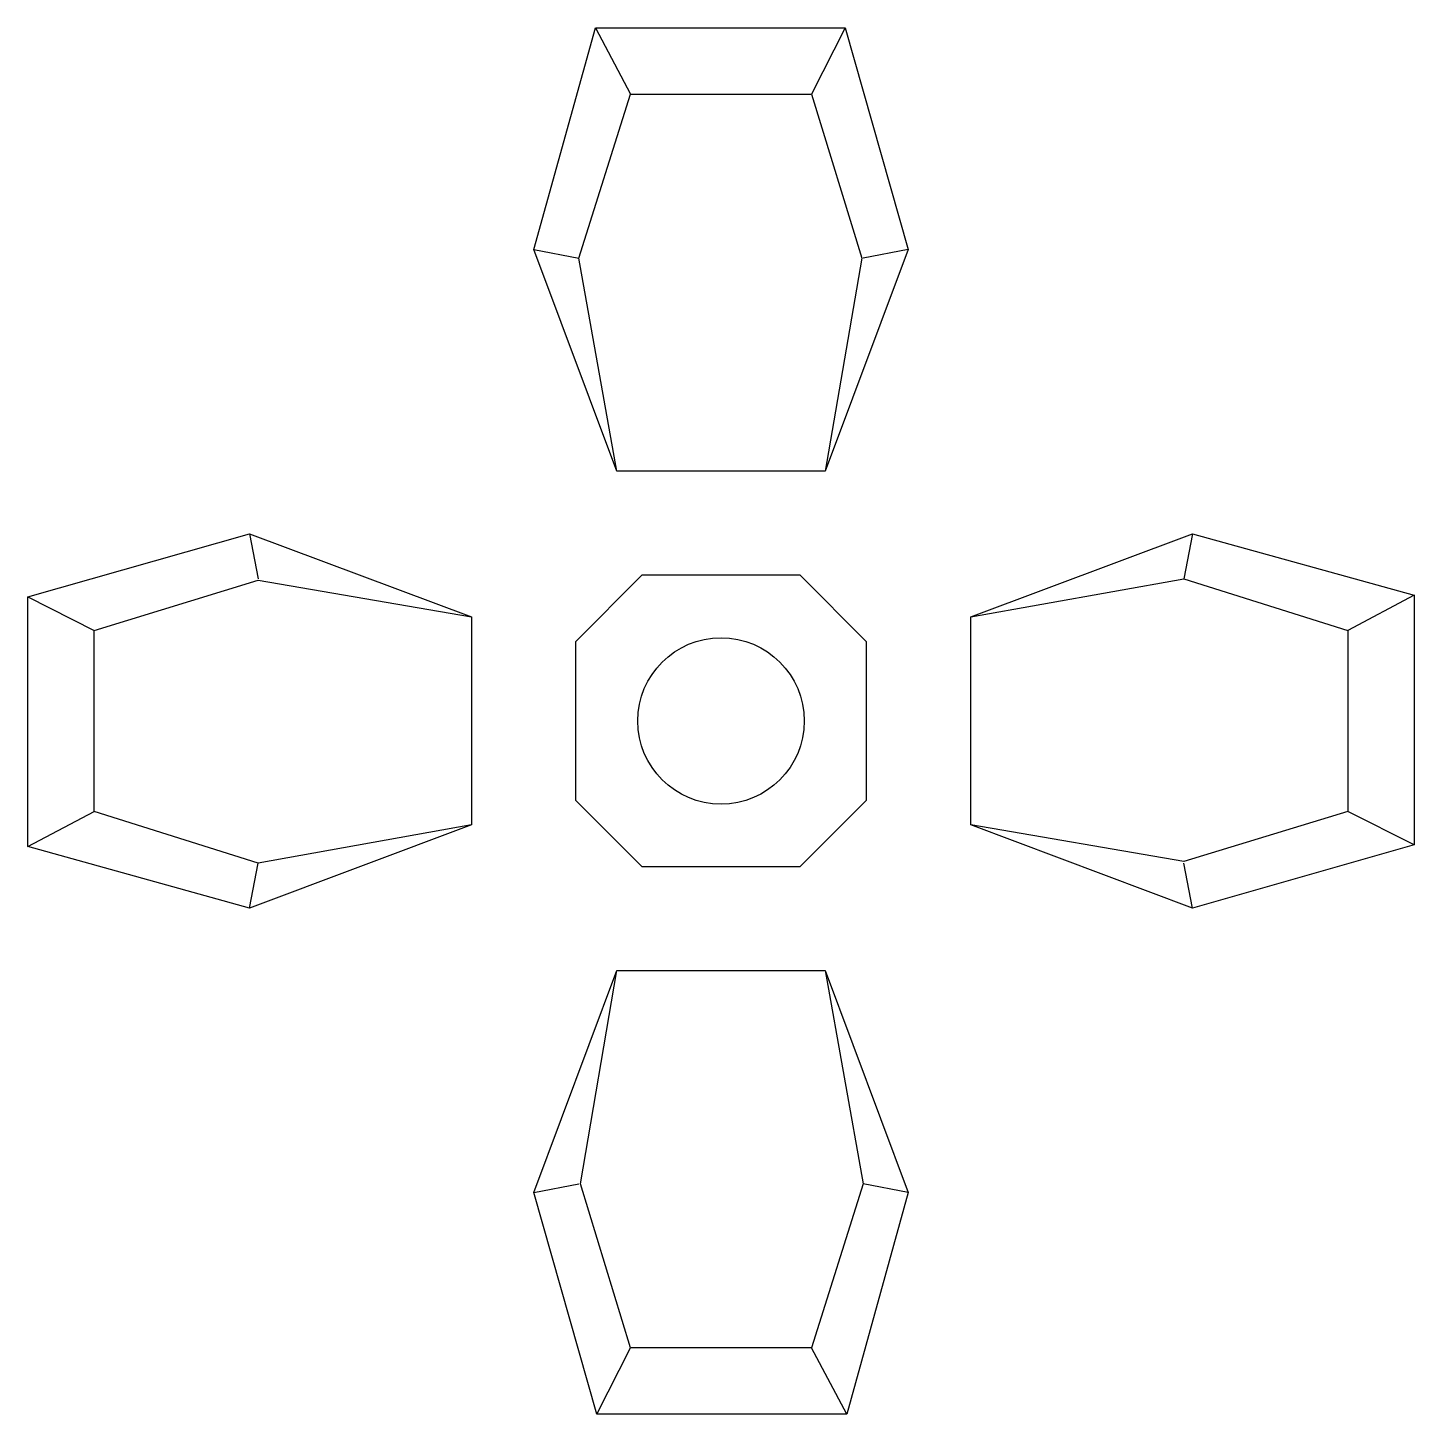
# Model space of a CAD drawing. Header units: millimetres. Extents: x -2882.56 to -2880.7, y 3715.23 to 3717.1.
import ezdxf

# ---------------------------------------------------------------- set-up
doc = ezdxf.new("R2010")
doc.units = ezdxf.units.MM
doc.header["$LTSCALE"] = 10
doc.layers.add('Ele_postes_luz', color=2, linetype='Continuous')

msp = doc.modelspace()

# ---------------------------------------------------------------- linework, layer by layer
at = {"layer": 'Ele_postes_luz'}
for p, q in [((-2881.7994, 3717.0979), (-2881.752, 3717.0083)), ((-2881.4634, 3717.0979), (-2881.5087, 3717.0083)), ((-2881.8823, 3716.7994), (-2881.8218, 3716.7879)), ((-2881.3783, 3716.7994), (-2881.4388, 3716.7879)), ((-2882.2648, 3716.417), (-2882.2533, 3716.3565)), ((-2880.9958, 3716.417), (-2881.0074, 3716.3565)), ((-2882.5633, 3716.3319), (-2882.4737, 3716.2866)), ((-2880.6973, 3716.3341), (-2880.7869, 3716.2866)), ((-2882.5633, 3715.9959), (-2882.4737, 3716.0433)), ((-2880.6973, 3715.9981), (-2880.7869, 3716.0433)), ((-2882.2648, 3715.913), (-2882.2533, 3715.9735)), ((-2880.9958, 3715.913), (-2881.0074, 3715.9735)), ((-2881.8823, 3715.5305), (-2881.8218, 3715.542)), ((-2881.3783, 3715.5305), (-2881.4388, 3715.542)), ((-2881.7972, 3715.232), (-2881.752, 3715.3216)), ((-2881.4612, 3715.232), (-2881.5087, 3715.3216))]:
    msp.add_line(p, q, dxfattribs=at)
for points in [[(-2881.3783, 3716.7994), (-2881.4903, 3716.501), (-2881.7703, 3716.501), (-2881.8823, 3716.7994), (-2881.7994, 3717.0979), (-2881.4634, 3717.0979)], [(-2882.2648, 3716.417), (-2881.9663, 3716.305), (-2881.9663, 3716.025), (-2882.2648, 3715.913), (-2882.5633, 3715.9959), (-2882.5633, 3716.3319)], [(-2880.9958, 3715.913), (-2881.2943, 3716.025), (-2881.2943, 3716.305), (-2880.9958, 3716.417), (-2880.6973, 3716.3341), (-2880.6973, 3715.9981)], [(-2881.8263, 3716.2714), (-2881.8263, 3716.0586), (-2881.7367, 3715.969), (-2881.5239, 3715.969), (-2881.4343, 3716.0586), (-2881.4343, 3716.2714), (-2881.5239, 3716.361), (-2881.7367, 3716.361)], [(-2881.8823, 3715.5305), (-2881.7703, 3715.829), (-2881.4903, 3715.829), (-2881.3783, 3715.5305), (-2881.4612, 3715.232), (-2881.7972, 3715.232)]]:
    msp.add_lwpolyline(points, close=True, dxfattribs=at)
for points in [[(-2881.7703, 3716.501), (-2881.8218, 3716.7879), (-2881.752, 3717.0083), (-2881.5087, 3717.0083), (-2881.441, 3716.7879), (-2881.4903, 3716.501)], [(-2881.9663, 3716.025), (-2882.2533, 3715.9735), (-2882.4737, 3716.0433), (-2882.4737, 3716.2866), (-2882.2533, 3716.3543), (-2881.9663, 3716.305)], [(-2881.2943, 3716.305), (-2881.0074, 3716.3565), (-2880.7869, 3716.2866), (-2880.7869, 3716.0433), (-2881.0074, 3715.9757), (-2881.2943, 3716.025)], [(-2881.4903, 3715.829), (-2881.4388, 3715.542), (-2881.5087, 3715.3216), (-2881.752, 3715.3216), (-2881.8196, 3715.542), (-2881.7703, 3715.829)]]:
    msp.add_lwpolyline(points, dxfattribs=at)
msp.add_circle((-2881.6303, 3716.165), 0.112, dxfattribs=at)

doc.saveas('drawing.dxf')
